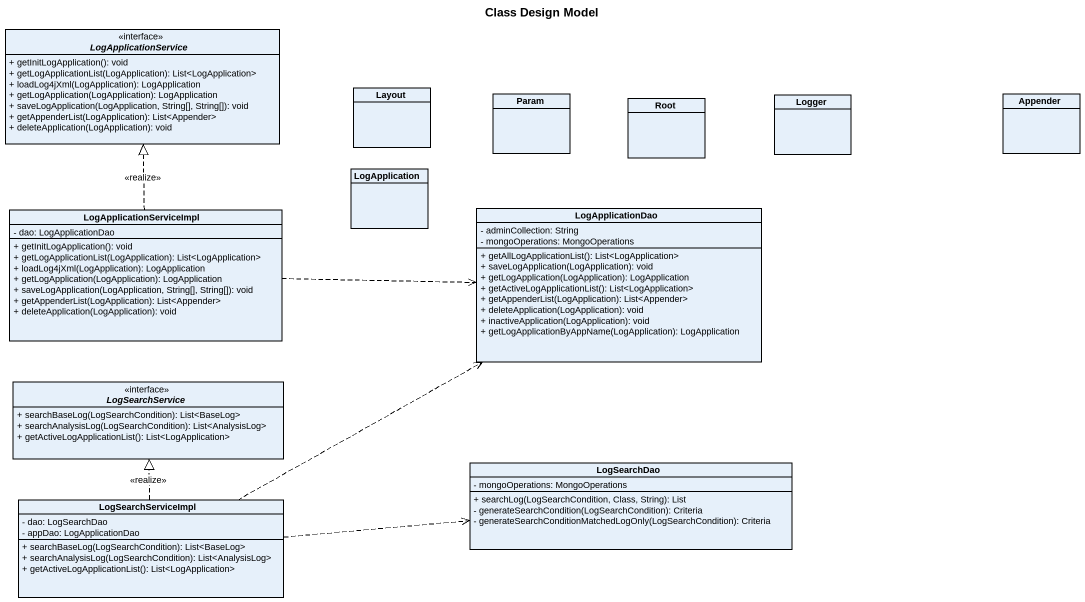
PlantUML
@startuml
title Class Design Model
hide circle
hide empty members
skinparam classAttributeIconSize 0
interface LogApplicationService <<interface>> {
  + getInitLogApplication(): void
  + getLogApplicationList(LogApplication): List<LogApplication>
  + loadLog4jXml(LogApplication): LogApplication
  + getLogApplication(LogApplication): LogApplication
  + saveLogApplication(LogApplication, String[], String[]): void
  + getAppenderList(LogApplication): List<Appender>
  + deleteApplication(LogApplication): void
}
class Layout
class Param
class Root
class Logger
class Appender
class LogApplication
class LogApplicationServiceImpl {
  - dao: LogApplicationDao
  + getInitLogApplication(): void
  + getLogApplicationList(LogApplication): List<LogApplication>
  + loadLog4jXml(LogApplication): LogApplication
  + getLogApplication(LogApplication): LogApplication
  + saveLogApplication(LogApplication, String[], String[]): void
  + getAppenderList(LogApplication): List<Appender>
  + deleteApplication(LogApplication): void
}
class LogApplicationDao {
  - adminCollection: String
  - mongoOperations: MongoOperations
  + getAllLogApplicationList(): List<LogApplication>
  + saveLogApplication(LogApplication): void
  + getLogApplication(LogApplication): LogApplication
  + getActiveLogApplicationList(): List<LogApplication>
  + getAppenderList(LogApplication): List<Appender>
  + deleteApplication(LogApplication): void
  + inactiveApplication(LogApplication): void
  + getLogApplicationByAppName(LogApplication): LogApplication
}
interface LogSearchService <<interface>> {
  + searchBaseLog(LogSearchCondition): List<BaseLog>
  + searchAnalysisLog(LogSearchCondition): List<AnalysisLog>
  + getActiveLogApplicationList(): List<LogApplication>
}
class LogSearchDao {
  - mongoOperations: MongoOperations
  + searchLog(LogSearchCondition, Class, String): List
  - generateSearchCondition(LogSearchCondition): Criteria
  - generateSearchConditionMatchedLogOnly(LogSearchCondition): Criteria
}
class LogSearchServiceImpl {
  - dao: LogSearchDao
  - appDao: LogApplicationDao
  + searchBaseLog(LogSearchCondition): List<BaseLog>
  + searchAnalysisLog(LogSearchCondition): List<AnalysisLog>
  + getActiveLogApplicationList(): List<LogApplication>
}
LogApplicationServiceImpl .up.|> LogApplicationService : <<realize>>
LogApplicationServiceImpl .right.> LogApplicationDao
LogSearchServiceImpl .right.> LogApplicationDao
LogSearchServiceImpl .up.|> LogSearchService : <<realize>>
LogSearchServiceImpl .right.> LogSearchDao
@enduml
